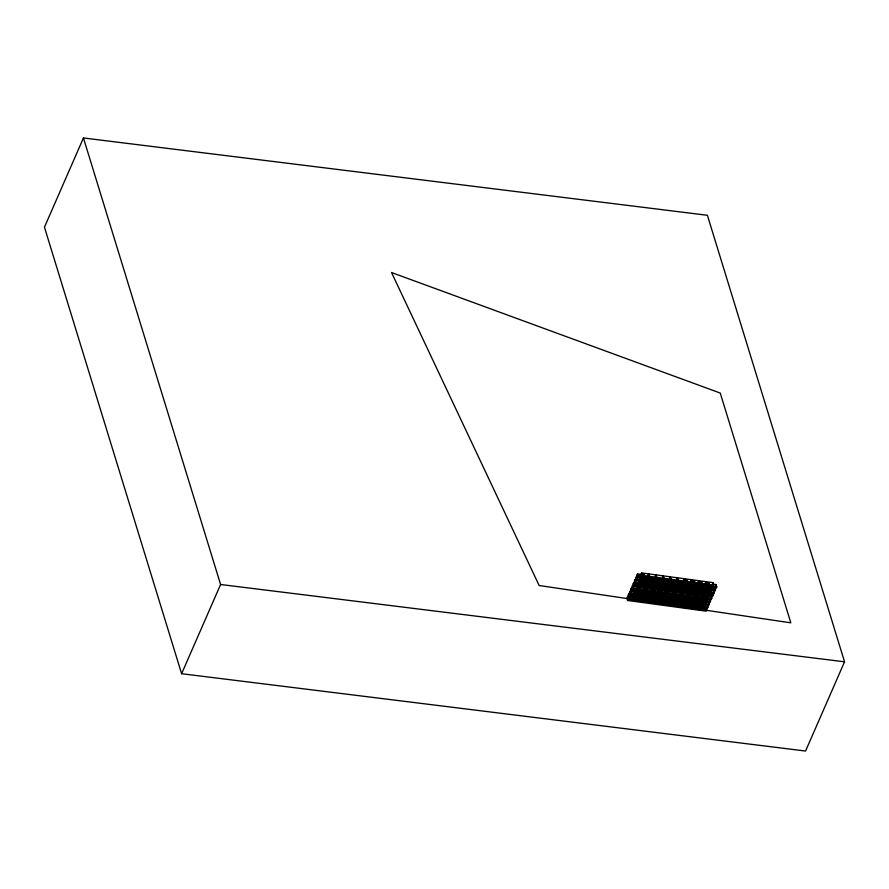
<?xml version="1.0" encoding="UTF-8"?>
<svg xmlns="http://www.w3.org/2000/svg" width="889" height="889" viewBox="0 0 889 889"><rect width="100%" height="100%" fill="white"/><g stroke="black" fill="none" stroke-linecap="round" stroke-linejoin="round"><path stroke-width="1.33" d="M83.433 137.962L44.45 227.195L181.612 673.718L805.567 751.038L844.55 661.805L707.388 215.282L83.433 137.962L220.594 584.495L181.612 673.718M627.501 596.786L626.934 598.075L627.623 600.486L634.602 601.442L635.168 600.153L628.179 599.197L627.501 596.786L630.99 597.264M628.745 593.919L629.434 596.341L636.413 597.286L635.857 598.575L628.867 597.63L628.179 595.208L628.745 593.919L633.401 594.552M631.246 588.196L630.69 589.485L631.368 591.907L638.358 592.852L638.913 591.563L631.935 590.618L631.246 588.196L633.579 588.518M634.824 585.651L632.501 585.34L631.935 586.618L632.624 589.04L639.602 589.985L640.169 588.707M633.746 582.473L634.435 584.895L641.414 585.84L640.858 587.129L633.868 586.173L633.19 583.762L633.746 582.473L638.402 583.106M635.002 579.606L634.435 580.895L635.124 583.317L642.102 584.262L642.669 582.973L635.679 582.028L635.002 579.606L639.658 580.239M637.502 573.883L638.191 576.305L645.17 577.25L644.603 578.539L637.624 577.594L636.935 575.172L637.502 573.883L642.158 574.516M627.623 600.486L628.179 599.197M628.867 597.63L629.434 596.341M630.123 594.763L630.679 593.474L630.001 591.063L629.434 592.352L630.123 594.763L637.102 595.719L637.669 594.43L630.679 593.474M631.368 591.907L631.935 590.618M632.624 589.04L633.179 587.751L632.501 585.34M633.868 586.173L634.435 584.895M635.124 583.317L635.679 582.028M636.368 580.45L636.935 579.161L636.246 576.75L635.691 578.039L636.368 580.45L643.358 581.406L643.914 580.117L636.935 579.161M637.624 577.594L638.191 576.305M641.147 574.227L641.702 572.938L648.692 573.894L649.37 576.305L648.814 577.594L641.825 576.65L641.147 574.227L644.636 574.705M633.079 596.686L633.635 595.397L640.625 596.341L640.058 597.63L633.079 596.686L632.39 594.263M634.89 592.53L641.869 593.485L641.313 594.774L634.324 593.819L634.89 592.53L634.201 590.118M635.579 590.963L636.135 589.674L643.125 590.618L642.558 591.907L635.579 590.963L634.89 588.54M636.824 588.096L637.391 586.807L644.369 587.762L643.814 589.04M638.08 585.229L638.635 583.951L645.625 584.895L645.058 586.184L638.08 585.229L637.391 582.817M639.324 582.373L639.891 581.084L646.87 582.028L646.314 583.317L639.324 582.373L638.646 579.95M640.58 579.506L641.136 578.217L648.125 579.172L647.559 580.461L640.58 579.506L639.891 577.094M641.825 576.65L642.391 575.361L641.702 572.938M640.347 588.729L639.78 590.018L646.77 590.963L647.325 589.674M648.125 575.183L648.692 573.894M648.303 575.205L648.87 573.916L655.849 574.861L656.538 577.283L655.971 578.572L648.992 577.617L649.548 576.328L648.87 573.916M643.992 589.074L644.547 587.785L651.537 588.729L650.97 590.018M641.947 602.431L642.503 601.153L649.481 602.097L648.926 603.387L641.947 602.431L641.258 600.019M647.503 589.696L646.948 590.985L653.926 591.941L654.493 590.652M648.192 588.129L648.759 586.84L655.738 587.785L655.171 589.074L648.192 588.129L647.503 585.707M655.282 576.15L655.849 574.861M655.471 576.172L656.026 574.883L663.005 575.839L663.694 578.25L663.138 579.539L656.149 578.595L656.715 577.305L656.026 574.883M651.148 590.04L651.715 588.751L658.693 589.707L658.127 590.996M656.26 604.387L663.25 605.331L663.805 604.042L656.827 603.098L656.082 604.353L649.103 603.409L649.67 602.12L656.649 603.064M654.671 590.674L654.104 591.963L661.083 592.907L661.827 591.641M662.516 590.074L669.495 591.018L670.062 589.729L663.083 588.785L662.338 590.052L655.36 589.096L655.915 587.807L662.905 588.762M662.449 577.128L663.005 575.839M662.627 577.15L663.194 575.861L670.173 576.805L670.862 579.228L670.295 580.517L663.316 579.561L663.872 578.283L663.194 575.861M658.316 591.018L658.871 589.729L665.85 590.674L665.294 591.963M669.606 578.094L670.173 576.805M670.35 576.839L669.784 578.117L670.473 580.539L677.451 581.484L678.018 580.206L677.329 577.783L670.35 576.839L671.039 579.25L670.473 580.539M665.472 591.985L666.039 590.696L673.017 591.652L672.451 592.941M668.806 592.596L668.25 593.885L661.26 592.93M668.995 592.619L668.428 593.908L675.407 594.852L675.973 593.563M676.773 579.072L677.329 577.783M677.507 577.806L676.951 579.095L677.64 581.517L684.619 582.462L685.175 581.173L684.497 578.761L677.507 577.806L678.196 580.228L677.64 581.517M672.629 592.963L673.195 591.674L680.174 592.619L679.618 593.908M673.084 600.608L673.651 599.319L680.63 600.264L680.074 601.553L673.084 600.608L672.406 598.186M676.151 593.596L675.584 594.874L682.574 595.83L683.13 594.541M684.497 578.761L683.93 580.039L684.619 582.462M684.108 580.072L684.674 578.783L691.653 579.728L692.342 582.151L691.775 583.44L684.797 582.484L684.108 580.072L687.597 580.539M679.796 593.93L680.352 592.652L687.341 593.596L686.775 594.885M681.041 591.074L681.607 589.785L688.586 590.729L688.03 592.018L681.041 591.074L680.363 588.651M684.797 582.484L685.363 581.195L684.674 578.783M680.252 601.575L680.807 600.286L687.797 601.242L687.23 602.52L680.252 601.575L679.563 599.164M683.308 594.563L682.752 595.852L689.731 596.797L690.297 595.508M686.497 587.262L687.064 585.973L694.042 586.929L693.487 588.218L686.497 587.262L685.819 584.851M691.653 579.728L691.097 581.017L691.775 583.44M691.275 581.039L691.831 579.75L698.821 580.706L699.499 583.117L698.943 584.406L691.953 583.462L691.275 581.039L694.765 581.517M686.953 594.908L687.519 593.619L694.498 594.563L693.942 595.852M691.953 583.462L692.52 582.173L691.831 579.75M690.475 595.541L689.908 596.83L696.898 597.775L697.454 596.486M698.821 580.706L698.254 581.995L698.943 584.406M698.432 582.017L698.998 580.728L705.977 581.673L706.666 584.095L706.099 585.384L699.121 584.429L698.432 582.017L701.921 582.484M694.12 595.886L694.676 594.597L701.665 595.541L701.099 596.83M699.121 584.429L699.676 583.14L698.998 580.728M697.632 596.508L697.076 597.797L704.055 598.741L704.621 597.464M705.977 581.673L705.41 582.962L706.099 585.384M705.599 582.984L706.155 581.695L713.134 582.651L713.823 585.062L713.267 586.351L706.277 585.406L705.599 582.984L709.089 583.462M701.277 596.852L701.843 595.563L708.822 596.519L708.255 597.797M706.277 585.406L706.844 584.117L706.155 581.695M704.799 597.486L704.232 598.775L711.211 599.719L711.778 598.43L711.089 596.019L710.533 597.297M712.578 583.94L713.134 582.651M705.533 608.754L706.088 607.465L706.777 609.876L706.21 611.165L699.232 610.221L699.799 608.932L706.777 609.876M709.278 600.164L709.844 598.875L710.522 601.297L709.967 602.586L702.988 601.631L703.543 600.342L710.522 601.297M711.778 594.441L712.345 593.152L713.034 595.574L712.467 596.852L705.488 595.908L706.044 594.619L713.034 595.574M714.278 588.718L714.845 587.429L712.511 587.107M715.534 585.851L716.09 584.562L712.6 584.095M708.022 607.02L707.466 608.309L700.476 607.354L701.043 606.065L708.022 607.02L707.344 604.598M709.278 604.153L708.711 605.442L701.732 604.498L702.299 603.209L709.278 604.153L708.589 601.742L706.266 601.42M714.278 592.707L713.711 593.996L706.733 593.052L707.3 591.763L714.278 592.707L713.589 590.285M715.534 589.84L714.967 591.129L707.988 590.185L708.544 588.896L715.534 589.84L714.845 587.429M716.778 586.984L716.212 588.274L709.233 587.318L709.8 586.04L716.778 586.984L716.09 584.562M220.594 584.495L844.55 661.805M683.963 580.195L687.453 580.673M691.12 581.173L694.609 581.65M698.276 582.151L701.777 582.617M705.444 583.117L708.933 583.595M642.391 575.361L649.37 576.305M649.548 576.328L656.538 577.283M656.715 577.305L663.694 578.25M663.872 578.283L670.862 579.228M671.039 579.25L678.018 580.206M678.196 580.228L685.175 581.173M685.363 581.195L692.342 582.151M692.52 582.173L699.499 583.117M699.676 583.14L706.666 584.095M706.844 584.117L713.823 585.062M636.935 575.172L640.424 575.65M666.65 580.173L659.671 579.228L659.105 580.506L666.083 581.462L666.828 580.195L673.818 581.15L673.251 582.428L666.272 581.484M665.405 583.04L658.416 582.084L657.86 583.373L664.839 584.317L665.583 583.062L672.562 584.006L671.995 585.295L665.016 584.351M664.15 585.895L657.171 584.951L656.604 586.24L663.583 587.184L664.327 585.918L671.306 586.873L670.751 588.162L663.772 587.207M633.19 583.762L636.68 584.24M633.179 587.751L711.778 598.43M660.394 594.485L653.415 593.53L652.859 594.819L659.838 595.774L660.583 594.508L667.561 595.452L666.994 596.741L660.016 595.797M659.149 597.341L652.17 596.397L651.604 597.686L658.582 598.63L659.327 597.375L666.306 598.319L665.75 599.608L658.76 598.653M628.179 595.208L631.679 595.686M657.893 600.208L650.915 599.264L650.348 600.542L657.338 601.497L658.082 600.231L665.061 601.175L664.494 602.464L657.516 601.52M632.157 599.308L539.145 585.507L391.527 272.512L720.246 393.06L790.821 622.833L648.57 601.742M634.89 599.708L638.991 600.319M641.725 600.72L645.836 601.331M654.671 586.684L655.36 589.096M648.414 600.986L649.103 603.409M633.635 591.407L634.324 593.819M632.39 598.253L631.823 599.542L638.802 600.497L639.369 599.208L632.39 598.253M635.346 600.175L634.779 601.464L641.758 602.409L642.325 601.12L635.346 600.175M636.591 597.308L636.035 598.597L643.014 599.553L643.58 598.264L636.591 597.308M637.846 594.452L637.28 595.741L644.258 596.686L644.825 595.397L637.846 594.452M639.091 591.585L638.535 592.874L645.514 593.83L646.081 592.541L639.091 591.585M641.591 585.862L641.036 587.151L648.014 588.096L648.581 586.818L641.591 585.862M642.847 583.006L642.28 584.284L649.27 585.24L649.826 583.951L642.847 583.006M644.092 580.139L643.536 581.428L650.515 582.373L651.081 581.084L644.092 580.139M645.347 577.272L644.781 578.561L651.77 579.517L652.326 578.228L645.347 577.272M639.547 599.23L638.991 600.519L645.97 601.464L646.536 600.175L639.547 599.23M640.802 596.363L640.236 597.652L647.214 598.608L647.781 597.319L640.802 596.363M642.047 593.508L641.491 594.797L648.47 595.741L649.037 594.452L642.047 593.508M643.303 590.64L642.736 591.93L649.715 592.885L650.281 591.596L643.303 590.64M645.803 584.918L645.236 586.207L652.226 587.151L652.782 585.873L645.803 584.918M647.048 582.062L646.492 583.34L653.471 584.295L654.037 583.006L647.048 582.062M648.303 579.195L647.737 580.484L654.726 581.428L655.282 580.139L648.303 579.195M643.758 598.286L643.192 599.575L650.17 600.519L650.737 599.23L643.758 598.286M645.003 595.419L644.447 596.708L651.426 597.664L651.993 596.375L645.003 595.419M646.259 592.563L645.692 593.852L652.67 594.797L653.237 593.508L646.259 592.563M650.003 583.973L649.448 585.262L656.426 586.207L656.993 584.929L650.003 583.973M651.259 581.117L650.692 582.395L657.682 583.351L658.238 582.062L651.259 581.117M652.504 578.25L651.948 579.539L658.927 580.484L659.494 579.195L652.504 578.25M646.714 600.208L646.147 601.486L653.126 602.442L653.693 601.153L646.714 600.208M647.959 597.341L647.403 598.63L654.382 599.575L654.937 598.286L647.959 597.341M649.214 594.474L648.648 595.763L655.626 596.719L656.193 595.43L649.214 594.474M650.459 591.618L649.903 592.907L656.882 593.852L657.449 592.563L650.459 591.618M652.959 585.895L652.404 587.184L659.382 588.129L659.949 586.84L652.959 585.895M654.215 583.028L653.648 584.317L660.627 585.262L661.194 583.984L654.215 583.028M655.46 580.173L654.904 581.45L661.883 582.406L662.449 581.117L655.46 580.173M653.871 601.175L653.304 602.464L660.294 603.409L660.849 602.12L653.871 601.175M655.126 598.319L654.56 599.597L661.538 600.553L662.105 599.264L655.126 598.319M656.371 595.452L655.804 596.741L662.794 597.686L663.35 596.397L656.371 595.452M657.627 592.585L657.06 593.874L664.039 594.83L664.605 593.541L657.627 592.585M660.127 586.862L659.56 588.151L666.539 589.107L667.106 587.818L660.127 586.862M661.372 584.006L660.816 585.295L667.795 586.24L668.361 584.951L661.372 584.006M662.627 581.139L662.061 582.428L669.039 583.373L669.606 582.095L662.627 581.139M661.027 602.153L660.471 603.442L667.45 604.387L668.017 603.098L661.027 602.153M662.283 599.286L661.716 600.575L668.706 601.52L669.261 600.231L662.283 599.286M663.538 596.43L662.972 597.708L669.95 598.664L670.517 597.375L663.538 596.43M664.783 593.563L664.216 594.852L671.206 595.797L671.762 594.508L664.783 593.563M667.283 587.84L666.717 589.129L673.706 590.074L674.262 588.785L667.283 587.84M668.539 584.973L667.972 586.262L674.951 587.218L675.518 585.929L668.539 584.973M669.784 582.117L669.228 583.406L676.207 584.351L676.773 583.062L669.784 582.117M663.983 604.064L663.427 605.353L670.406 606.298L670.973 605.02L663.983 604.064M665.239 601.208L664.672 602.498L671.662 603.442L672.217 602.153L665.239 601.208M666.494 598.341L665.928 599.631L672.906 600.575L673.473 599.286L666.494 598.341M667.739 595.486L667.172 596.763L674.162 597.719L674.718 596.43L667.739 595.486M670.239 589.751L669.673 591.041L676.662 591.996L677.218 590.707L670.239 589.751M671.495 586.896L670.928 588.185L677.907 589.129L678.474 587.84L671.495 586.896M672.74 584.029L672.184 585.318L679.163 586.273L679.718 584.984L672.74 584.029M673.995 581.173L673.429 582.462L680.407 583.406L680.974 582.117L673.995 581.173M668.195 603.12L667.628 604.409L674.618 605.353L675.173 604.076L668.195 603.12M669.439 600.264L668.884 601.553L675.862 602.498L676.429 601.208L669.439 600.264M670.695 597.397L670.128 598.686L677.118 599.631L677.674 598.341L670.695 597.397M671.951 594.541L671.384 595.819L678.363 596.775L678.929 595.486L671.951 594.541M674.451 588.807L673.884 590.096L680.863 591.052L681.43 589.763L674.451 588.807M675.696 585.951L675.129 587.24L682.119 588.185L682.674 586.896L675.696 585.951M676.951 583.084L676.385 584.373L683.363 585.329L683.93 584.04L676.951 583.084M671.151 605.042L670.584 606.331L677.574 607.276L678.129 605.987L671.151 605.042M672.395 602.175L671.84 603.464L678.818 604.409L679.385 603.131L672.395 602.175M674.895 596.452L674.34 597.741L681.318 598.686L681.885 597.397L674.895 596.452M677.407 590.729L676.84 592.018L683.819 592.963L684.386 591.674L677.407 590.729M678.651 587.862L678.085 589.151L685.075 590.107L685.63 588.818L678.651 587.862M679.907 585.006L679.34 586.296L686.319 587.24L686.886 585.951L679.907 585.006M681.152 582.139L680.585 583.428L687.575 584.384L688.13 583.095L681.152 582.139M675.351 604.098L674.795 605.387L681.774 606.331L682.341 605.042L675.351 604.098M676.607 601.231L676.04 602.52L683.03 603.464L683.585 602.186L676.607 601.231M677.851 598.375L677.296 599.664L684.274 600.608L684.841 599.319L677.851 598.375M679.107 595.508L678.54 596.797L685.53 597.741L686.086 596.452L679.107 595.508M682.863 586.918L682.296 588.207L689.275 589.163L689.842 587.873L682.863 586.918M684.108 584.062L683.541 585.351L690.531 586.296L691.086 585.006L684.108 584.062M678.307 606.009L677.751 607.298L684.73 608.254L685.297 606.965L678.307 606.009M679.563 603.153L678.996 604.442L685.986 605.387L686.541 604.098L679.563 603.153M682.063 597.43L681.496 598.719L688.486 599.664L689.042 598.375L682.063 597.43M684.563 591.707L683.997 592.985L690.986 593.941L691.542 592.652L684.563 591.707M685.808 588.84L685.252 590.129L692.231 591.074L692.798 589.785L685.808 588.84M688.319 583.117L687.753 584.406L694.731 585.351L695.298 584.062L688.319 583.117M682.519 605.065L681.952 606.354L688.931 607.309L689.497 606.02L682.519 605.065M683.763 602.209L683.208 603.498L690.186 604.442L690.753 603.153L683.763 602.209M685.019 599.342L684.452 600.631L691.442 601.575L691.998 600.297L685.019 599.342M686.264 596.486L685.708 597.775L692.687 598.719L693.253 597.43L686.264 596.486M688.764 590.763L688.208 592.041L695.187 592.996L695.754 591.707L688.764 590.763M690.02 587.896L689.453 589.185L696.443 590.129L696.998 588.84L690.02 587.896M691.264 585.029L690.709 586.318L697.687 587.273L698.254 585.984L691.264 585.029M685.475 606.987L684.908 608.276L691.886 609.221L692.453 607.932L685.475 606.987M686.719 604.12L686.164 605.409L693.142 606.365L693.709 605.076L686.719 604.12M687.975 601.264L687.408 602.553L694.387 603.498L694.954 602.209L687.975 601.264M689.219 598.397L688.664 599.686L695.643 600.631L696.209 599.353L689.219 598.397M691.72 592.674L691.164 593.963L698.143 594.908L698.71 593.619L691.72 592.674M692.976 589.818L692.409 591.096L699.399 592.052L699.954 590.763L692.976 589.818M694.22 586.951L693.664 588.24L700.643 589.185L701.21 587.896L694.22 586.951M695.476 584.084L694.909 585.373L701.899 586.329L702.454 585.04L695.476 584.084M689.675 606.042L689.119 607.331L696.098 608.276L696.665 606.987L689.675 606.042M690.931 603.175L690.364 604.464L697.343 605.42L697.909 604.131L690.931 603.175M692.175 600.319L691.62 601.609L698.598 602.553L699.165 601.264L692.175 600.319M693.431 597.452L692.864 598.741L699.843 599.686L700.41 598.408L693.431 597.452M695.931 591.73L695.365 593.019L702.354 593.963L702.91 592.674L695.931 591.73M697.176 588.874L696.62 590.152L703.599 591.107L704.166 589.818L697.176 588.874M698.432 586.007L697.865 587.296L704.855 588.24L705.41 586.951L698.432 586.007M692.631 607.954L692.075 609.243L699.054 610.198L699.61 608.909L692.631 607.954M693.887 605.098L693.32 606.387L700.299 607.331L700.865 606.042L693.887 605.098M695.131 602.231L694.576 603.52L701.554 604.476L702.121 603.187L695.131 602.231M696.387 599.375L695.82 600.664L702.799 601.609L703.366 600.319L696.387 599.375M698.887 593.652L698.321 594.941L705.299 595.886L705.866 594.597L698.887 593.652M700.132 590.785L699.576 592.074L706.555 593.019L707.122 591.73L700.132 590.785M701.388 587.929L700.821 589.207L707.811 590.163L708.366 588.874L701.388 587.929M702.632 585.062L702.077 586.351L709.055 587.296L709.622 586.007L702.632 585.062M696.843 607.009L696.276 608.298L703.255 609.254L703.821 607.965L696.843 607.009M698.087 604.153L697.532 605.442L704.51 606.387L705.066 605.098L698.087 604.153M699.343 601.286L698.776 602.575L705.755 603.531L706.322 602.242L699.343 601.286M700.588 598.43L700.032 599.719L707.011 600.664L707.577 599.375L700.588 598.43M703.088 592.707L702.532 593.996L709.511 594.941L710.078 593.652L703.088 592.707M704.344 589.84L703.777 591.129L710.756 592.074L711.322 590.785L704.344 589.84M705.588 586.984L705.033 588.262L712.011 589.218L712.578 587.929L705.588 586.984"/></g></svg>
